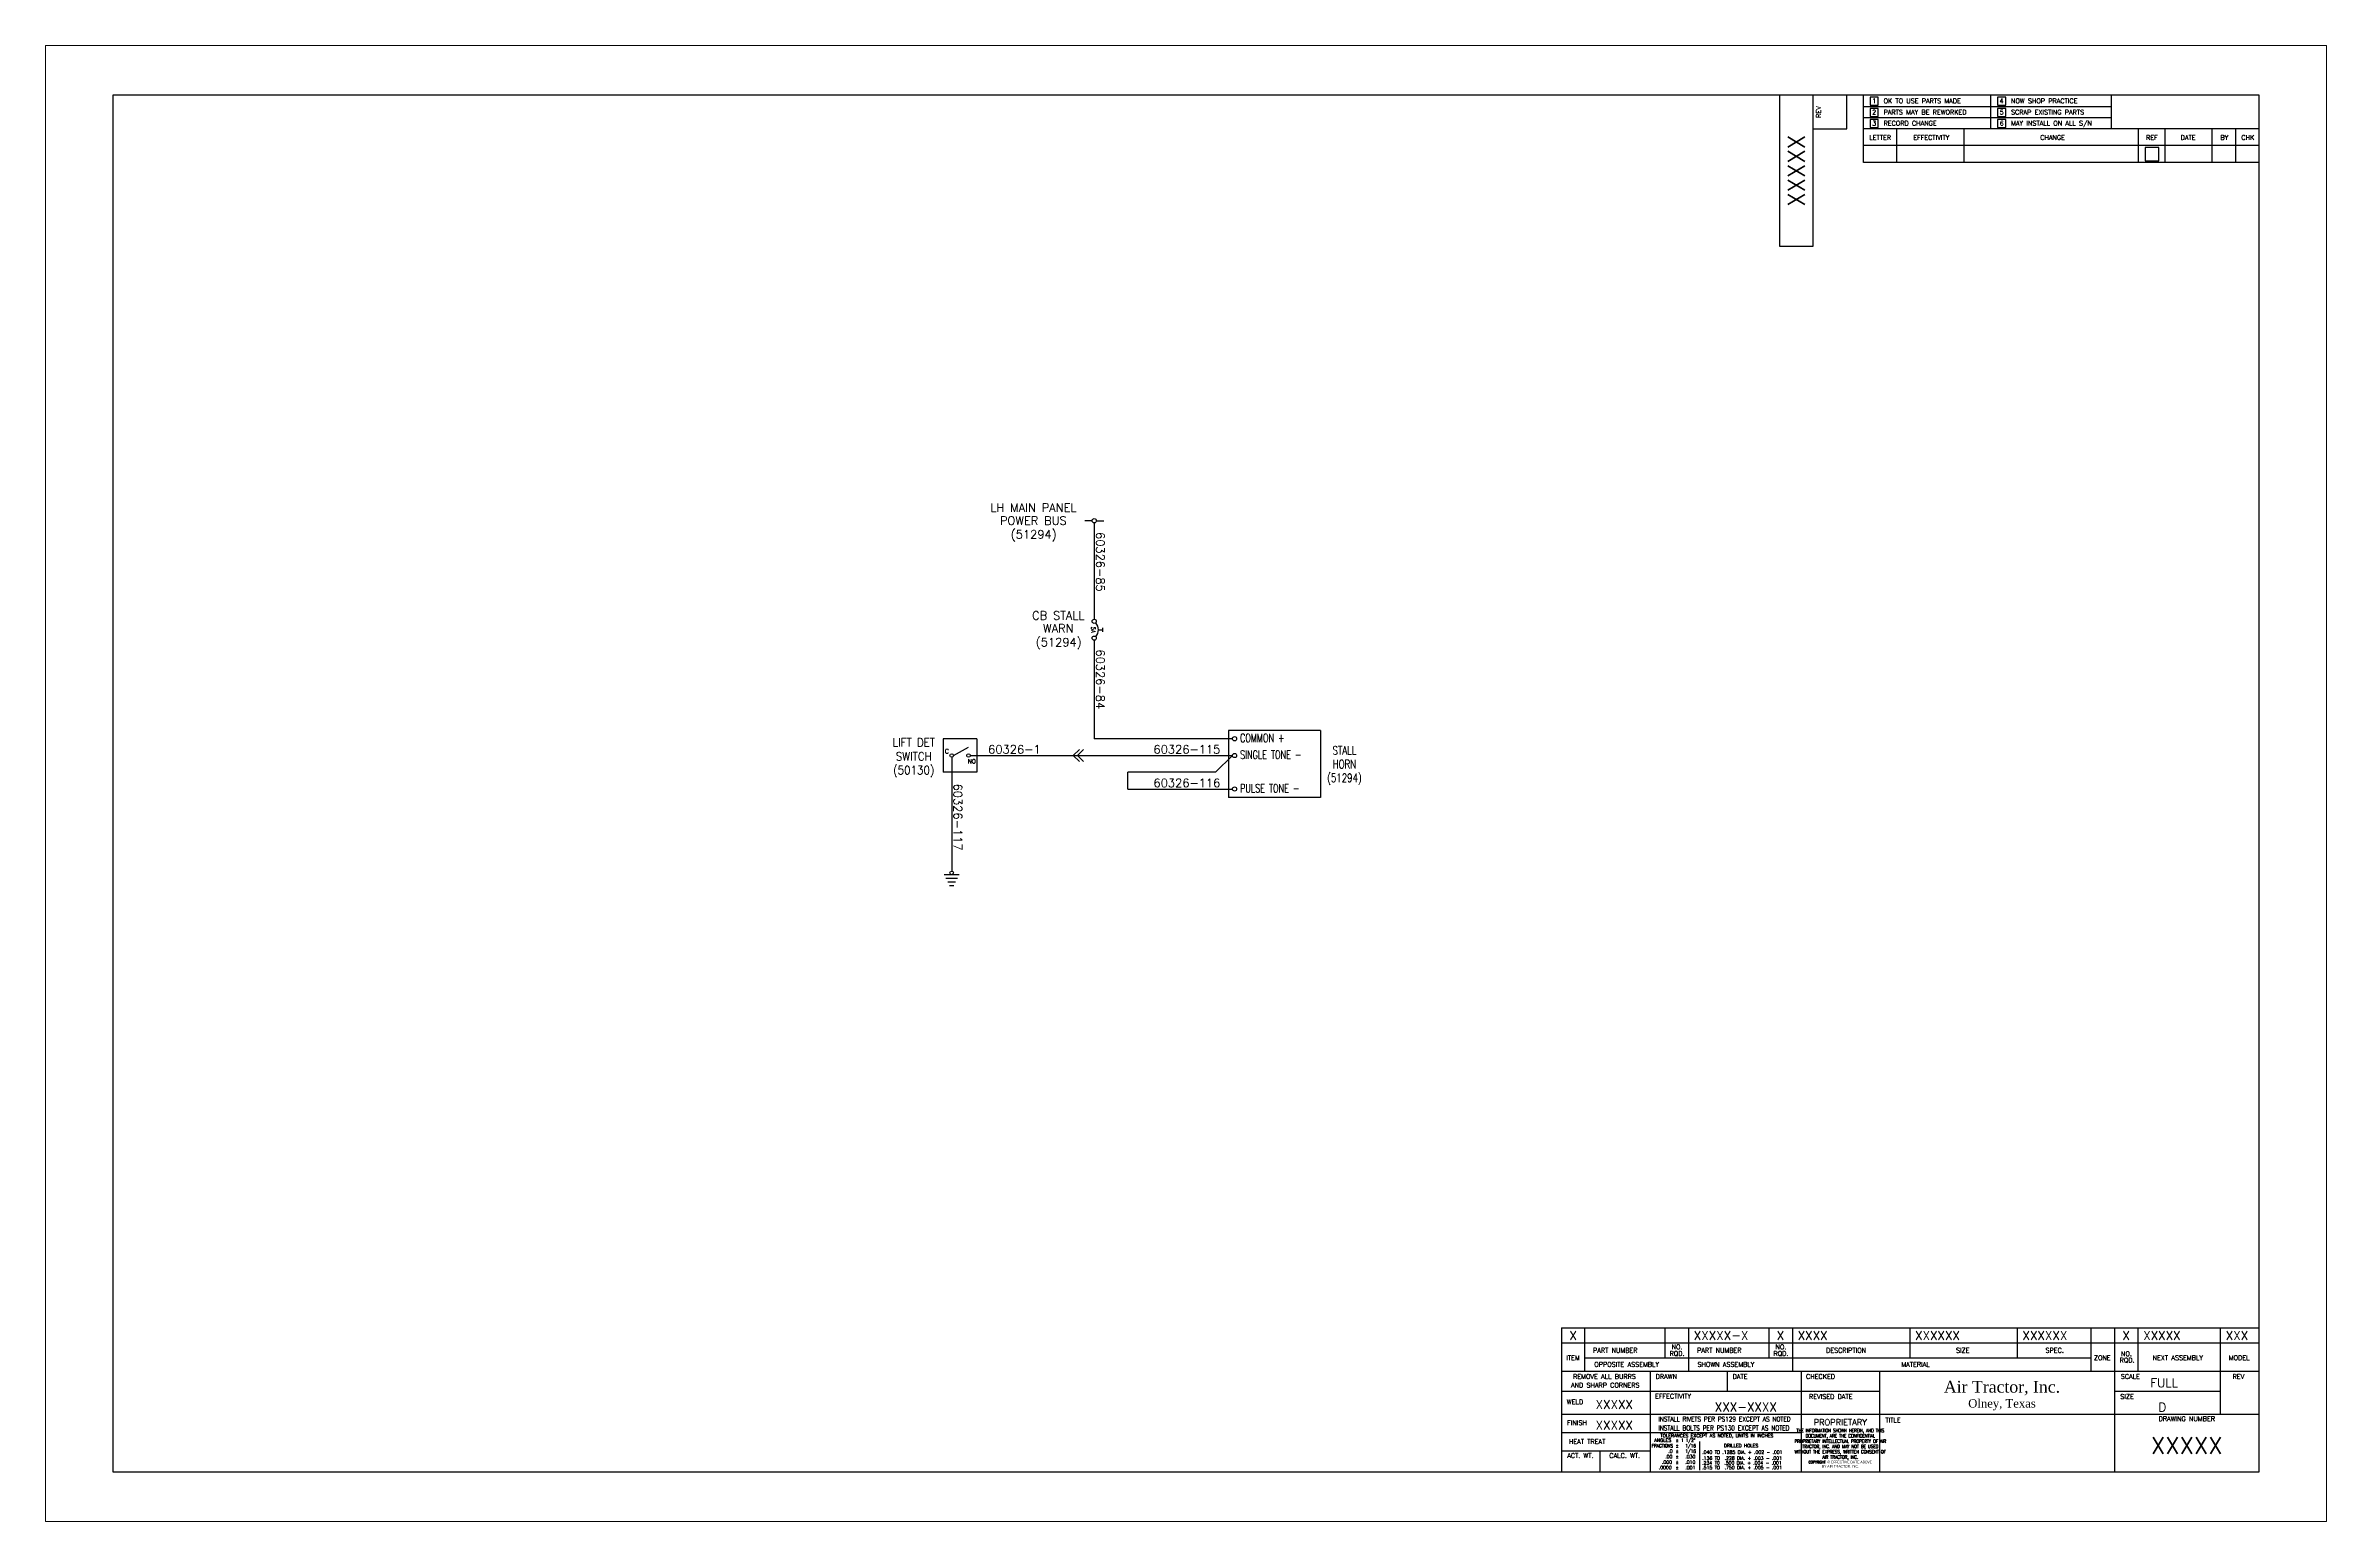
# Paper-space layout 'DX1' of a CAD drawing. Extents: x 0 to 34, y 0 to 22.
# The model-space entities are those that its viewports show. They can reach past a viewport. Long polylines and large blocks are cut down to what shows.
import ezdxf
from ezdxf.enums import TextEntityAlignment as Align

# ---------------------------------------------------------------- set-up
doc = ezdxf.new("R2010")
doc.units = 0
doc.header["$LTSCALE"] = 0.3
doc.header["$MEASUREMENT"] = 0
doc.layers.get('Defpoints').update_dxf_attribs({"linetype": 'CONTINUOUS'})
for name, color, linetype in [('1', 1, 'CONTINUOUS'), ('60331', 1, 'CONTINUOUS'), ('NOTES', 2, 'CONTINUOUS'), ('TB', 1, 'CONTINUOUS'), ('TB Border', 9, 'CONTINUOUS'), ('WIRES', 11, 'CONTINUOUS')]:
    doc.layers.add(name, color=color, linetype=linetype)
doc.styles.add('050', font='romans', dxfattribs={"height": 0.05})
doc.styles.add('070', font='ROMANS', dxfattribs={"height": 0.07})
doc.styles.add('130', font='ROMANS', dxfattribs={"height": 0.125})
doc.styles.add('250', font='ROMANS', dxfattribs={"height": 0.25})
doc.styles.add('AT', font='georgia.ttf', dxfattribs={"height": 0.175})
doc.styles.add('ROMANS', font='ROMANS.shx')

# ---------------------------------------------------------------- blocks, each defined once
blk = doc.blocks.new('tbn')
at = {"layer": 'TB', "color": 6}
for p, q in [((-1.17, 0.86), (-1.17, 0)), ((-3.42, 0.585), (-1.17, 0.585)), ((-2.682, 0.452), (-2.682, 0.026))]:
    blk.add_line(p, q, dxfattribs=at)
at = {"layer": 'NOTES', "insert": (-1.142, 0.418), "char_height": 0.078125, "attachment_point": 4, "style": 'ROMANS'}
blk.add_mtext_dynamic_manual_height_columns('\\pxsm0.95,qc;{\\H1.152x;PROPRIETARY\\H0.86806x;\\W0.75;\\P\\H0.64x;\\C41;THE INFORMATION SHOWN HEREIN, AND THIS DOCUMENT, ARE THE CONFIDENTIAL PROPRIETARY INTELLECTUAL PROPERTY OF AIR TRACTOR, INC. AND MAY NOT BE USED WITHOUT THE EXPRESS, WRITTEN CONSENT OF AIR TRACTOR, INC.\\P\\H0.8x;COPYRIGHT \\fArial|b0|i0|c0|p34;\\W1;©\\fMS Shell Dlg|b0|i0|c0|p0;\\W0.75; EFFECTIVE DATE ABOVE\\PBY AIR TRACTOR, INC.}', width=1.11337, gutter_width=0.781, heights=[0], dxfattribs=at)
at = {"layer": 'TB', "color": 6, "style": '070'}
blk.add_text('EFFECTIVITY', height=0.07, dxfattribs=at).set_placement((-3.078, 1.126), align=Align.MIDDLE)
at = {"layer": 'TB', "color": 6, "style": '070', "width": 0.85}
for s, p in [('INSTALL BOLTS PER PS130 EXCEPT AS NOTED', (-2.321, 0.652)), ('INSTALL RIVETS PER PS129 EXCEPT AS NOTED', (-2.312, 0.786))]:
    blk.add_text(s, height=0.07, dxfattribs=at).set_placement(p, align=Align.MIDDLE)
at = {"layer": 'TB', "color": 6, "style": '050'}
for s, width, p in [('FRACTIONS', 0.8, (-3.395, 0.363)), ('1 1/2%%D', 0.9, (-2.959, 0.445)), ('1/16', 0.9, (-2.896, 0.363)), ('1/16', 0.9, (-2.896, 0.282))]:
    blk.add_text(s, height=0.05, dxfattribs=dict(at, width=width)).set_placement(p)
for s, p in [('ANGLES', (-3.357, 0.445)), ('%%P', (-3.043, 0.445)), ('%%P', (-3.043, 0.363)), ('.0000', (-3.292, 0.038)), ('.000', (-3.244, 0.119)), ('.00', (-3.196, 0.2)), ('.0', (-3.149, 0.282)), ('%%P', (-3.043, 0.282)), ('%%P', (-3.043, 0.2)), ('%%P', (-3.043, 0.119)), ('%%P', (-3.043, 0.036)), ('.030', (-2.896, 0.2)), ('.010', (-2.896, 0.119)), ('.001', (-2.896, 0.036)), ('.040 TO .1285 DIA. + .002 - .001', (-2.644, 0.267)), ('.136 TO  .228 DIA. + .003 - .001', (-2.644, 0.178)), ('.234 T0  .500 DIA. + .004 - .001', (-2.644, 0.107)), ('.515 TO  .750 DIA. + .005 - .001', (-2.644, 0.037))]:
    blk.add_text(s, height=0.05, dxfattribs=at).set_placement(p)
for s, p in [('TOLERANCES EXCEPT AS NOTED, UNITS IN INCHES', (-2.426, 0.514)), ('DRILLED HOLES', (-2.064, 0.364))]:
    blk.add_text(s, height=0.05, dxfattribs=at).set_placement(p, align=Align.CENTER)
blk = doc.blocks.new('ATB')
at = {"layer": 'TB', "color": 2, "width": 3.35, "attachment_point": 2, "style": 'AT'}
for s, insert, char_height in [('Air Tractor, Inc.', (-1.675, 0.494), 0.175), ('Olney, Texas', (-1.675, 0.222), 0.125)]:
    blk.add_mtext(s, dxfattribs=dict(at, insert=insert, char_height=char_height))
blk = doc.blocks.new('A$C0E4E1FD3')
at = {"layer": '60331', "color": 6}
for p, q in [((-0.112, 0), (0.112, 0)), ((-0.085, -0.054), (0.085, -0.054)), ((-0.058, -0.107), (0.058, -0.107)), ((-0.031, -0.161), (0.031, -0.161))]:
    blk.add_line(p, q, dxfattribs=at)

msp = doc.modelspace()

# ---------------------------------------------------------------- linework, layer by layer
at = {"layer": '1', "color": 4}
for p, q in [((14.632, 14.146), (14.632, 12.708)), ((14.632, 12.396), (14.632, 10.927)), ((16.692, 10.927), (14.632, 10.927)), ((12.507, 10.651), (12.507, 8.954)), ((12.784, 10.677), (16.692, 10.677)), ((16.692, 10.677), (16.442, 10.427)), ((16.442, 10.427), (15.132, 10.427)), ((15.132, 10.177), (15.132, 10.427)), ((15.132, 10.177), (16.692, 10.177))]:
    msp.add_line(p, q, dxfattribs=at)
at = {"layer": '1', "color": 6}
for p, q in [((14.757, 12.583), (14.757, 12.521)), ((14.695, 12.552), (14.757, 12.552)), ((12.882, 10.927), (12.382, 10.927)), ((12.382, 10.927), (12.382, 10.427)), ((12.882, 10.927), (12.882, 10.427)), ((16.632, 11.052), (16.632, 10.052)), ((18.007, 11.052), (16.632, 11.052)), ((18.007, 11.052), (18.007, 10.052)), ((12.534, 10.677), (12.756, 10.802)), ((12.882, 10.427), (12.382, 10.427)), ((18.007, 10.052), (16.632, 10.052))]:
    msp.add_line(p, q, dxfattribs=at)
for centre, radius in [((14.632, 14.177), 0.0312), ((14.632, 12.677), 0.0312), ((14.632, 12.427), 0.0312), ((16.724, 10.927), 0.0312), ((12.507, 10.677), 0.0266), ((12.757, 10.677), 0.0266), ((16.724, 10.677), 0.0312), ((16.724, 10.177), 0.0312), ((12.507, 8.927), 0.0266)]:
    msp.add_circle(centre, radius, dxfattribs=at)
msp.add_arc((14.538, 12.552), 0.156, 318.339, 41.661, dxfattribs=at)
at = {"layer": 'NOTES', "color": 6}
for p, q in [((14.601, 14.177), (14.491, 14.177)), ((14.663, 14.177), (14.773, 14.177))]:
    msp.add_line(p, q, dxfattribs=at)
at = {"layer": 'TB', "color": 9}
for p, q in [((24.849, 20.52), (24.849, 18.27)), ((25.349, 18.27), (25.349, 20.52)), ((25.849, 20.02), (25.849, 20.52)), ((26.099, 19.52), (26.099, 20.52)), ((29.799, 20.02), (29.799, 20.52)), ((25.349, 20.02), (25.849, 20.02)), ((32, 20.02), (26.099, 20.02)), ((24.849, 18.27), (25.349, 18.27)), ((21.599, 2.145), (21.599, 0)), ((29.839, 2.145), (29.839, 0)), ((21.599, 1.5), (32, 1.5)), ((22.919, 1.5), (22.919, 0)), ((26.339, 1.5), (26.339, 0)), ((21.599, 0.86), (32, 0.86))]:
    msp.add_line(p, q, dxfattribs=at)
at = {"layer": 'TB', "color": 6}
for p, q in [((28, 20.02), (28, 20.52)), ((26.099, 20.353), (29.799, 20.353)), ((26.099, 20.187), (29.799, 20.187)), ((32, 19.77), (26.099, 19.77)), ((26.599, 19.52), (26.599, 20.02)), ((27.599, 19.52), (27.599, 20.02)), ((30.2, 19.52), (30.2, 20.02)), ((30.599, 19.52), (30.599, 20.02)), ((31.299, 19.52), (31.299, 20.02)), ((31.649, 19.52), (31.649, 20.02)), ((32, 19.52), (26.099, 19.52)), ((21.599, 2.145), (32, 2.145)), ((21.939, 2.145), (21.939, 1.5)), ((23.14, 2.145), (23.14, 1.7)), ((23.489, 2.145), (23.489, 1.5)), ((24.689, 2.145), (24.689, 1.7)), ((25.04, 2.145), (25.04, 1.5)), ((26.79, 2.145), (26.79, 1.7)), ((28.39, 2.145), (28.39, 1.7)), ((29.489, 2.145), (29.489, 1.5)), ((30.189, 2.145), (30.189, 1.5)), ((31.419, 2.145), (31.419, 0.86)), ((21.599, 1.92), (32, 1.92)), ((21.939, 1.7), (29.489, 1.7)), ((24.069, 1.5), (24.069, 1.2)), ((25.169, 1.5), (25.169, 1.2)), ((21.599, 1.2), (26.339, 1.2)), ((25.169, 1.2), (25.169, 0.86)), ((29.839, 1.2), (31.419, 1.2)), ((21.599, 0.585), (22.919, 0.585)), ((21.599, 0.31), (22.919, 0.31)), ((22.169, 0.31), (22.169, 0))]:
    msp.add_line(p, q, dxfattribs=at)
for points in [[(26.32, 20.49), (26.2, 20.49), (26.2, 20.37), (26.32, 20.37)], [(28.22, 20.49), (28.099, 20.49), (28.099, 20.37), (28.22, 20.37)], [(26.32, 20.323), (26.2, 20.323), (26.2, 20.203), (26.32, 20.203)], [(26.32, 20.157), (26.2, 20.157), (26.2, 20.037), (26.32, 20.037)], [(28.22, 20.323), (28.099, 20.323), (28.099, 20.203), (28.22, 20.203)], [(28.22, 20.157), (28.099, 20.157), (28.099, 20.037), (28.22, 20.037)], [(30.5, 19.74), (30.299, 19.74), (30.299, 19.54), (30.5, 19.54)]]:
    msp.add_lwpolyline(points, close=True, dxfattribs=at)
at = {"layer": 'TB Border', "color": 9}
msp.add_lwpolyline([(32, 0), (32, 20.52), (0, 20.52), (0, 0)], close=True, dxfattribs=at)
at = {"layer": 'WIRES', "color": 6}
for points in [[(14.411, 10.586), (14.32, 10.677), (14.411, 10.768)], [(14.473, 10.586), (14.382, 10.677), (14.473, 10.768)]]:
    msp.add_lwpolyline(points, dxfattribs=at)

# ---------------------------------------------------------------- block references
at = {"layer": '1', "color": 4}
msp.add_blockref('A$C0E4E1FD3', (12.507, 8.901), dxfattribs=at)
at = {"layer": 'NOTES'}
msp.add_blockref('tbn', (26.339, 0), dxfattribs=at)
at = {"layer": 'TB'}
msp.add_blockref('ATB', (29.839, 0.86), dxfattribs=at)

# ---------------------------------------------------------------- texts
at = {"layer": 'NOTES', "color": 11, "style": '250'}
msp.add_text('XXXXX', height=0.25, rotation=90, dxfattribs=at).set_placement((25.099, 19.395), align=Align.MIDDLE)
at = {"layer": 'NOTES', "color": 6, "style": '130'}
for s, p in [('LH MAIN PANEL', (13.725, 14.309)), ('POWER BUS', (13.724, 14.116)), ('(51294)', (13.73, 13.911)), ('CB STALL', (14.097, 12.702)), ('WARN', (14.097, 12.509)), ('(51294)', (14.103, 12.304))]:
    msp.add_text(s, height=0.125, dxfattribs=at).set_placement(p, align=Align.CENTER)
for s, p in [('60326-85', (14.661, 14.008)), ('60326-84', (14.661, 12.258)), ('60326-117', (12.536, 10.258))]:
    msp.add_text(s, height=0.125, rotation=270, dxfattribs=at).set_placement(p)
at = {"layer": 'NOTES', "color": 6, "style": '130', "width": 0.8}
msp.add_text('5A', height=0.0625, rotation=270, dxfattribs=at).set_placement((14.588, 12.552), align=Align.CENTER)
at = {"layer": 'NOTES', "color": 6, "style": '130'}
for s, width, p in [('LIFT DET', 0.9, (11.942, 10.81)), ('(50130)', 0.9, (11.942, 10.396)), ('SWITCH', 0.9, (11.942, 10.601)), ('STALL', 0.75, (18.362, 10.691)), ('HORN', 0.75, (18.362, 10.486)), ('(51294)', 0.75, (18.362, 10.282))]:
    msp.add_text(s, height=0.125, dxfattribs=dict(at, width=width)).set_placement(p, align=Align.CENTER)
at = {"layer": 'NOTES', "color": 6, "style": '130', "width": 0.7}
for s, p in [('COMMON +', (16.806, 10.877)), ('SINGLE TONE -', (16.806, 10.627)), ('PULSE TONE -', (16.806, 10.127))]:
    msp.add_text(s, height=0.125, dxfattribs=at).set_placement(p)
at = {"layer": 'NOTES', "color": 6, "style": '130'}
for s, height, p in [('C', 0.065, (12.406, 10.709)), ('NO', 0.065, (12.745, 10.558)), ('60326-1', 0.125, (13.051, 10.706))]:
    msp.add_text(s, height=height, dxfattribs=at).set_placement(p)
for s, p in [('60326-115', (16.512, 10.706)), ('60326-116', (16.512, 10.206))]:
    msp.add_text(s, height=0.125, rotation=360, dxfattribs=at).set_placement(p, align=Align.RIGHT)
at = {"layer": 'NOTES', "style": '130'}
for p in [(21.77, 1.968), (24.864, 1.968), (30.014, 1.968)]:
    msp.add_text('X', height=0.13, dxfattribs=at).set_placement(p, align=Align.CENTER)
for s, p in [('XXXXX-X', (23.57, 1.968)), ('XXXX', (25.119, 1.968)), ('XXXXXX', (26.869, 1.968)), ('XXXXXX', (28.47, 1.968)), ('XXXXX', (30.27, 1.968)), ('XXX', (31.5, 1.968)), ('FULL', (30.376, 1.26)), ('XXXXX', (22.106, 0.938)), ('XXX-XXXX', (23.884, 0.9)), ('D', (30.496, 0.898)), ('XXXXX', (22.106, 0.628))]:
    msp.add_text(s, height=0.13, dxfattribs=at).set_placement(p)
at = {"layer": 'NOTES', "color": 11, "style": '250'}
msp.add_text('XXXXX', height=0.25, dxfattribs=at).set_placement((30.919, 0.39), align=Align.MIDDLE)
at = {"layer": 'TB', "color": 6, "style": '070'}
for s, p in [('1', (26.229, 20.4)), ('OK TO USE PARTS MADE', (26.399, 20.4)), ('4', (28.13, 20.4)), ('NOW SHOP PRACTICE', (28.299, 20.4)), ('2', (26.229, 20.233)), ('3', (26.229, 20.067)), ('PARTS MAY BE REWORKED', (26.399, 20.233)), ('RECORD CHANGE', (26.399, 20.067)), ('5', (28.13, 20.233)), ('6', (28.13, 20.067)), ('SCRAP EXISTING PARTS', (28.299, 20.233)), ('MAY INSTALL ON ALL S/N', (28.299, 20.067))]:
    msp.add_text(s, height=0.07, dxfattribs=at).set_placement(p)
msp.add_text('REV', height=0.07, rotation=90, dxfattribs=at).set_placement((25.43, 20.27), align=Align.MIDDLE)
for s, p in [('LETTER', (26.349, 19.89)), ('EFFECTIVITY', (27.11, 19.89)), ('CHANGE', (28.919, 19.89)), ('REF', (30.399, 19.89)), ('DATE', (30.939, 19.89)), ('BY', (31.479, 19.89)), ('CHK', (31.829, 19.89)), ('ITEM', (21.77, 1.7)), ('PART NUMBER', (22.399, 1.81)), ('RQD.', (23.32, 1.76)), ('NO.', (23.32, 1.86)), ('PART NUMBER', (23.95, 1.81)), ('RQD.', (24.869, 1.76)), ('NO.', (24.869, 1.86)), ('DESCRIPTION', (25.84, 1.81)), ('SIZE', (27.579, 1.81)), ('SPEC.', (28.95, 1.81)), ('ZONE', (29.66, 1.7)), ('NO.', (30.019, 1.76)), ('NEXT ASSEMBLY ', (30.809, 1.7)), ('MODEL', (31.7, 1.7)), ('REMOVE ALL BURRS', (22.239, 1.42)), ('OPPOSITE ASSEMBLY', (22.57, 1.6)), ('DRAWN', (23.16, 1.42)), ('SHOWN ASSEMBLY', (24.049, 1.6)), ('DATE', (24.259, 1.42)), ('CHECKED', (25.459, 1.42)), ('MATERIAL', (26.875, 1.6)), ('RQD.', (30.029, 1.66)), ('SCALE', (30.079, 1.42)), ('REV', (31.689, 1.42)), ('WELD', (21.799, 1.04)), ('AND SHARP CORNERS', (22.25, 1.29)), ('REVISED DATE', (25.611, 1.12)), ('SIZE', (30.029, 1.12)), ('FINISH', (21.829, 0.73)), ('TITLE', (26.54, 0.77)), ('DRAWING NUMBER', (30.919, 0.79)), ('HEAT TREAT', (21.98, 0.45)), ('ACT. WT.', (21.88, 0.24)), ('CALC. WT.', (22.54, 0.24))]:
    msp.add_text(s, height=0.07, dxfattribs=at).set_placement(p, align=Align.MIDDLE)

psp = doc.layouts.new('DX1')

# ---------------------------------------------------------------- viewports
at = {"layer": 'Defpoints'}
psp.add_viewport(center=(17, 11), size=(34, 22), view_center_point=(16, 10.26), view_height=22, dxfattribs=at)

doc.saveas('drawing.dxf')
